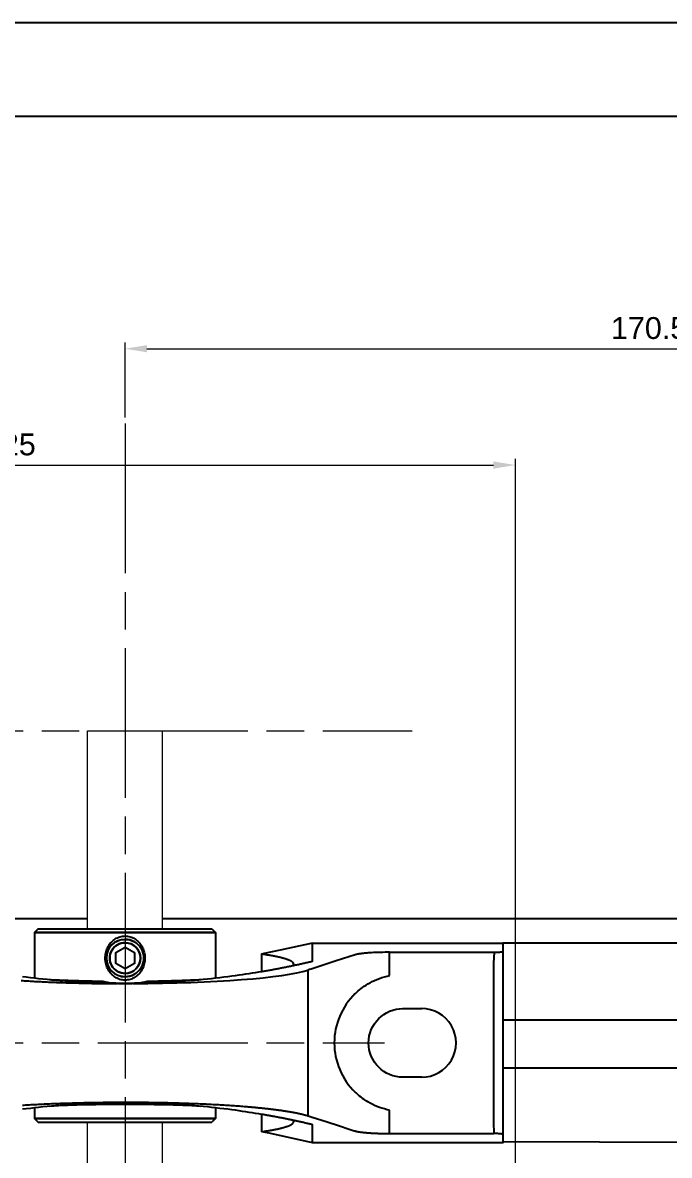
# Model space of a CAD drawing. Header units: millimetres. Extents: x 1269 to 5832, y 527 to 3540.
# Drawn here: x 2017.1 to 2120.6, y 2620.5 to 2802.1 of the extents above; entities that cross this region are included whole.
import ezdxf

# ---------------------------------------------------------------- set-up
doc = ezdxf.new("R2010")
doc.units = ezdxf.units.MM
doc.linetypes.add('ACAD_ISO08W100', pattern=[36, 24, -3, 6, -3])
doc.linetypes.add('phl_thick', pattern=[0])
doc.layers.add('AM_5', color=7, linetype='Continuous', lineweight=50)
for name, color, linetype in [('HIDDEN', 7, 'Continuous'), ('Osie', 7, 'ACAD_ISO08W100'), ('projection', 7, 'Continuous'), ('THICK', 7, 'Continuous')]:
    doc.layers.add(name, color=color, linetype=linetype)
doc.styles.get("Standard").update_dxf_attribs({"font": 'arial.ttf'})
doc.dimstyles.new('AM_ISO$0', dxfattribs={"dimtxt": 3.5, "dimasz": 3.5, "dimexe": 1, "dimexo": 1, "dimgap": 1.5, "dimtad": 1, "dimdsep": 46, "dimtxsty": 'Standard', "dimcen": 0, "dimclrd": 256, "dimclre": 256, "dimclrt": 7, "dimadec": 0, "dimazin": 2, "dimtp": 0.1, "dimtm": 0.1, "dimtfac": 0.71, "dimtdec": 3, "dimtmove": 0, "dimatfit": 3, "dimfxl": 1, "dimlwd": -1, "dimlwe": -1, "dimarcsym": 1})

# ---------------------------------------------------------------- blocks, each defined once
blk = doc.blocks.new('*D206')
at = {"layer": 'AM_5', "linetype": 'ByBlock', "lineweight": 9, "transparency": 16777216}
for p, q in [((2033.48, 2738.83), (2033.48, 2750.83)), ((2204.03, 2738.83), (2204.03, 2750.83)), ((2036.98, 2749.83), (2200.53, 2749.83))]:
    blk.add_line(p, q, dxfattribs=at)
at = {"layer": 'AM_5', "transparency": 16777216}
for points in [[(2036.98, 2750.41), (2036.98, 2749.25), (2033.48, 2749.83)], [(2200.53, 2750.41), (2200.53, 2749.25), (2204.03, 2749.83)]]:
    blk.add_solid(points, dxfattribs=at)
at = {"layer": 'Defpoints', "color": 0, "transparency": 16777216}
for p in [(2204.03, 2749.83), (2033.48, 2737.83), (2204.03, 2737.83)]:
    blk.add_point(p, dxfattribs=at)
at = {"layer": 'AM_5', "color": 7, "lineweight": 9, "transparency": 16777216, "insert": (2118.76, 2753.12), "char_height": 3.5, "attachment_point": 5}
blk.add_mtext('170.55', dxfattribs=at)
blk = doc.blocks.new('*D207')
at = {"layer": 'AM_5', "linetype": 'ByBlock', "lineweight": 9, "transparency": 16777216}
for p, q in [((1970.98, 2603.56), (1970.98, 2732.18)), ((1974.48, 2731.18), (2092.48, 2731.18)), ((2095.98, 2603.56), (2095.98, 2732.18))]:
    blk.add_line(p, q, dxfattribs=at)
at = {"layer": 'AM_5', "transparency": 16777216}
for points in [[(1974.48, 2731.77), (1974.48, 2730.6), (1970.98, 2731.18)], [(2092.48, 2731.77), (2092.48, 2730.6), (2095.98, 2731.18)]]:
    blk.add_solid(points, dxfattribs=at)
at = {"layer": 'Defpoints', "color": 0, "transparency": 16777216}
for p in [(2095.98, 2731.18), (1970.98, 2602.56), (2095.98, 2602.56)]:
    blk.add_point(p, dxfattribs=at)
at = {"layer": 'AM_5', "color": 7, "lineweight": 9, "transparency": 16777216, "insert": (2015.1, 2734.47), "char_height": 3.5, "attachment_point": 5}
blk.add_mtext('125', dxfattribs=at)

msp = doc.modelspace()

# ---------------------------------------------------------------- linework, layer by layer
for p, q in [((1821.475, 2802.099), (3010.475, 2802.099)), ((2143.531, 2654.553), (2093.981, 2654.553)), ((2143.531, 2642.186), (2093.981, 2642.186)), ((2143.531, 2634.505), (2093.981, 2634.505)), ((2143.531, 2622.554), (2093.981, 2622.7))]:
    msp.add_line(p, q)
at = {"linetype": 'ACAD_ISO08W100', "lineweight": 9}
for p, q in [((1957.134, 2688.553), (2079.452, 2688.553)), ((1957.134, 2638.553), (2075.038, 2638.553))]:
    msp.add_line(p, q, dxfattribs=at)
at = {"lineweight": 9}
for p, q in [((2027.481, 2656.853), (2027.481, 2688.553)), ((2027.481, 2688.553), (2039.481, 2688.553)), ((2039.481, 2656.853), (2039.481, 2688.553)), ((2027.481, 2602.56), (2027.481, 2625.853)), ((2039.481, 2602.56), (2039.481, 2625.853))]:
    msp.add_line(p, q, dxfattribs=at)
msp.add_lwpolyline([(1891.475, 2787.099), (2995.475, 2787.099), (2995.475, 1976.099), (1891.475, 1976.099)], close=True)
at = {"layer": 'HIDDEN'}
for points in [[(2027.481, 2656.253), (2033.481, 2656.253), (2047.981, 2656.253), (2033.481, 2656.253), (2018.981, 2656.253), (2033.481, 2656.253)], [(2039.481, 2656.253), (2033.481, 2656.253)], [(2033.481, 2626.453), (2027.481, 2626.453), (2033.481, 2626.453), (2047.981, 2626.453), (2033.481, 2626.453), (2018.981, 2626.453), (2033.481, 2626.453), (2039.481, 2626.453)]]:
    msp.add_lwpolyline(points, close=True, dxfattribs=at)
msp.add_lwpolyline([(2033.481, 2649.694, -1.0000002), (2033.481, 2654.612, 1.0000002)], format="xyb", close=True, dxfattribs=at)
for points in [[(2063.481, 2654.553), (2058.335, 2653.43), (2055.762, 2652.869), (2055.44, 2652.798), (2055.36, 2652.781), (2055.355, 2652.78), (2055.352, 2652.779), (2055.351, 2652.779), (2055.351, 2652.778), (2055.351, 2652.775), (2055.351, 2652.768), (2055.351, 2652.754), (2055.351, 2652.7), (2055.351, 2652.48), (2055.351, 2652.041), (2055.351, 2650.286), (2055.351, 2650.066), (2055.351, 2650.012), (2055.351, 2650.008), (2055.351, 2650.006), (2055.351, 2650.006), (2055.351, 2650.006), (2055.351, 2650.006), (2055.351, 2650.006), (2055.351, 2650.006), (2055.351, 2650.006), (2055.352, 2650.006), (2055.391, 2650.012), (2055.55, 2650.04), (2055.708, 2650.067), (2055.866, 2650.095), (2056.024, 2650.122), (2056.183, 2650.15), (2056.341, 2650.179), (2056.499, 2650.207), (2056.657, 2650.235), (2056.815, 2650.264), (2056.973, 2650.293), (2057.132, 2650.322), (2057.29, 2650.352), (2057.448, 2650.381), (2057.605, 2650.411), (2057.763, 2650.441), (2057.921, 2650.471), (2058.079, 2650.501), (2058.237, 2650.532), (2058.395, 2650.562), (2058.552, 2650.593), (2058.71, 2650.624), (2058.868, 2650.656), (2059.025, 2650.687), (2059.183, 2650.719), (2059.341, 2650.751), (2059.498, 2650.783), (2059.655, 2650.815), (2059.813, 2650.848), (2059.97, 2650.88), (2060.128, 2650.913), (2060.285, 2650.946), (2060.442, 2650.979), (2060.599, 2651.013), (2060.757, 2651.046), (2060.914, 2651.08), (2061.071, 2651.114), (2061.228, 2651.148), (2061.385, 2651.183), (2061.542, 2651.217), (2061.699, 2651.252), (2061.856, 2651.287), (2062.012, 2651.322), (2062.169, 2651.358), (2062.326, 2651.393), (2062.483, 2651.429), (2062.639, 2651.465), (2062.796, 2651.501), (2062.952, 2651.537), (2063.109, 2651.574), (2063.265, 2651.611), (2063.422, 2651.648), (2063.461, 2651.657), (2063.48, 2651.662), (2063.481, 2651.662), (2063.481, 2651.662), (2063.481, 2651.662), (2063.481, 2651.662), (2063.481, 2651.662), (2063.481, 2651.662), (2063.481, 2651.664), (2063.481, 2651.671), (2063.481, 2651.7), (2063.481, 2651.757), (2063.481, 2651.871), (2063.481, 2652.1), (2063.481, 2653.015), (2063.481, 2653.93), (2063.481, 2654.388), (2063.481, 2654.502), (2063.481, 2654.53), (2063.481, 2654.545), (2063.481, 2654.552), (2063.481, 2654.553), (2063.481, 2654.553), (2063.481, 2654.553), (2063.482, 2654.553), (2063.483, 2654.553), (2063.486, 2654.553), (2063.49, 2654.553), (2063.509, 2654.553), (2063.547, 2654.553), (2064.15, 2654.553), (2066.563, 2654.553), (2085.869, 2654.553), (2090.696, 2654.553), (2093.109, 2654.553), (2093.712, 2654.553), (2093.863, 2654.553), (2093.939, 2654.553), (2093.976, 2654.553), (2093.981, 2654.553), (2093.981, 2654.553), (2093.981, 2654.552), (2093.981, 2654.551), (2093.981, 2654.538), (2093.981, 2654.486), (2093.981, 2654.066), (2093.981, 2653.227)], [(2031.981, 2653.019), (2031.981, 2653.019)], [(2034.981, 2653.019), (2034.981, 2653.019)], [(2031.981, 2651.287), (2031.981, 2651.287)], [(2034.981, 2651.287), (2034.981, 2651.287)], [(2017.023, 2649.199), (2017.659, 2649.119), (2018.312, 2649.041), (2018.981, 2648.964), (2019.635, 2648.892), (2020.302, 2648.823), (2020.981, 2648.755), (2021.672, 2648.69), (2022.374, 2648.628), (2023.085, 2648.569), (2023.804, 2648.513), (2024.532, 2648.461), (2025.266, 2648.413), (2026.007, 2648.368), (2026.752, 2648.327), (2027.5, 2648.29), (2028.251, 2648.258), (2029.004, 2648.23), (2029.757, 2648.206), (2030.508, 2648.187), (2031.258, 2648.172), (2032.004, 2648.161), (2032.745, 2648.155), (2033.481, 2648.153), (2034.217, 2648.155), (2034.958, 2648.161), (2035.704, 2648.172), (2036.454, 2648.187), (2037.205, 2648.206), (2037.958, 2648.23), (2038.711, 2648.258), (2039.462, 2648.29), (2040.21, 2648.327), (2040.955, 2648.368), (2041.696, 2648.413), (2042.43, 2648.461), (2043.158, 2648.513), (2043.877, 2648.569), (2044.588, 2648.628), (2045.29, 2648.69), (2045.981, 2648.755), (2046.66, 2648.823), (2047.327, 2648.892), (2047.981, 2648.964), (2048.65, 2649.041), (2049.303, 2649.119), (2049.939, 2649.199), (2050.557, 2649.279), (2051.156, 2649.36), (2051.736, 2649.441), (2052.296, 2649.522), (2052.837, 2649.602), (2053.365, 2649.683), (2053.883, 2649.764), (2054.387, 2649.845), (2054.877, 2649.926), (2055.351, 2650.006)], [(2033.481, 2650.421), (2033.481, 2650.421)], [(2080.981, 2633.053), (2077.981, 2633.053), (2077.981, 2633.053)], [(2055.351, 2627.1), (2054.877, 2627.18), (2054.387, 2627.261), (2053.883, 2627.342), (2053.365, 2627.423), (2052.837, 2627.504), (2052.296, 2627.584), (2051.736, 2627.665), (2051.156, 2627.746), (2050.557, 2627.826), (2049.939, 2627.907), (2049.303, 2627.986), (2048.65, 2628.065), (2047.981, 2628.142), (2047.327, 2628.213), (2046.66, 2628.283), (2045.981, 2628.35), (2045.29, 2628.415), (2044.588, 2628.477), (2043.877, 2628.536), (2043.158, 2628.592), (2042.43, 2628.644), (2041.696, 2628.693), (2040.955, 2628.738), (2040.21, 2628.779), (2039.462, 2628.815), (2038.711, 2628.848), (2037.958, 2628.876), (2037.205, 2628.899), (2036.454, 2628.919), (2035.704, 2628.934), (2034.958, 2628.944), (2034.217, 2628.951), (2033.481, 2628.953), (2032.745, 2628.951), (2032.004, 2628.944), (2031.258, 2628.934), (2030.508, 2628.919), (2029.757, 2628.899), (2029.004, 2628.876), (2028.251, 2628.848), (2027.5, 2628.815), (2026.752, 2628.779), (2026.007, 2628.738), (2025.266, 2628.693), (2024.532, 2628.644), (2023.804, 2628.592), (2023.085, 2628.536), (2022.374, 2628.477), (2021.672, 2628.415), (2020.981, 2628.35), (2020.302, 2628.283), (2019.635, 2628.213), (2018.981, 2628.142), (2018.312, 2628.065), (2017.659, 2627.986), (2017.023, 2627.907)], [(2093.981, 2623.878), (2093.981, 2623.205), (2093.981, 2622.868), (2093.981, 2622.7), (2093.981, 2622.616), (2093.981, 2622.574), (2093.981, 2622.563), (2093.981, 2622.558), (2093.981, 2622.555), (2093.981, 2622.554), (2093.981, 2622.553), (2093.981, 2622.553), (2093.981, 2622.553), (2093.981, 2622.553), (2093.981, 2622.553), (2093.981, 2622.553), (2093.98, 2622.553), (2093.978, 2622.553), (2093.494, 2622.553), (2078.001, 2622.553), (2070.254, 2622.553), (2066.381, 2622.553), (2064.444, 2622.553), (2063.96, 2622.553), (2063.718, 2622.553), (2063.597, 2622.553), (2063.536, 2622.553), (2063.506, 2622.553), (2063.491, 2622.553), (2063.483, 2622.553), (2063.482, 2622.553), (2063.481, 2622.553), (2063.481, 2622.553), (2063.481, 2622.553), (2063.481, 2622.553), (2063.481, 2622.645), (2063.481, 2624.114), (2063.481, 2624.848), (2063.481, 2625.215), (2063.481, 2625.399), (2063.481, 2625.422), (2063.481, 2625.433), (2063.481, 2625.439), (2063.481, 2625.442), (2063.481, 2625.443), (2063.481, 2625.444), (2063.481, 2625.444), (2063.481, 2625.444), (2063.481, 2625.444), (2063.481, 2625.444), (2063.481, 2625.444), (2063.48, 2625.444), (2063.449, 2625.451), (2063.324, 2625.481), (2063.198, 2625.511), (2063.073, 2625.54), (2062.947, 2625.569), (2062.821, 2625.599), (2062.696, 2625.628), (2062.57, 2625.657), (2062.444, 2625.685), (2062.319, 2625.714), (2062.193, 2625.743), (2062.067, 2625.771), (2061.941, 2625.799), (2061.815, 2625.827), (2061.689, 2625.856), (2061.563, 2625.883), (2061.437, 2625.911), (2061.311, 2625.939), (2061.185, 2625.966), (2061.059, 2625.994), (2060.933, 2626.021), (2060.807, 2626.048), (2060.681, 2626.075), (2060.555, 2626.102), (2060.429, 2626.129), (2060.303, 2626.156), (2060.176, 2626.182), (2060.05, 2626.209), (2059.924, 2626.235), (2059.798, 2626.261), (2059.671, 2626.287), (2059.545, 2626.313), (2059.419, 2626.339), (2059.292, 2626.365), (2059.166, 2626.39), (2059.039, 2626.416), (2058.913, 2626.441), (2058.786, 2626.466), (2058.66, 2626.491), (2058.533, 2626.516), (2058.407, 2626.541), (2058.28, 2626.566), (2058.153, 2626.59), (2058.027, 2626.615), (2057.9, 2626.639), (2057.773, 2626.663), (2057.647, 2626.687), (2057.52, 2626.711), (2057.393, 2626.735), (2057.266, 2626.758), (2057.139, 2626.782), (2057.013, 2626.805), (2056.886, 2626.829), (2056.759, 2626.852), (2056.632, 2626.875), (2056.505, 2626.898), (2056.378, 2626.92), (2056.251, 2626.943), (2056.124, 2626.966), (2055.997, 2626.988), (2055.87, 2627.01), (2055.743, 2627.032), (2055.616, 2627.055), (2055.489, 2627.076), (2055.362, 2627.098), (2055.354, 2627.1), (2055.352, 2627.1), (2055.351, 2627.1), (2055.351, 2627.1), (2055.351, 2627.1), (2055.351, 2627.1), (2055.351, 2627.1), (2055.351, 2627.099), (2055.351, 2627.098), (2055.351, 2627.095), (2055.351, 2627.089), (2055.351, 2627.078), (2055.351, 2627.056), (2055.351, 2626.968), (2055.351, 2626.792), (2055.351, 2626.44), (2055.351, 2625.736), (2055.351, 2624.327)]]:
    msp.add_lwpolyline(points, dxfattribs=at)
msp.add_lwpolyline([(2077.981, 2633.053, -0.9999998), (2077.981, 2644.053), (2077.981, 2644.053), (2081.027, 2644.053)], format="xyb", dxfattribs=at)
at = {"layer": 'Osie', "linetype": 'ACAD_ISO08W100', "lineweight": 9}
msp.add_line((2033.481, 2737.829), (2033.481, 2188.804), dxfattribs=at)
at = {"layer": 'projection', "color": 7, "linetype": 'phl_thick'}
for p, q in [((1932.984, 2658.505), (2027.481, 2658.505)), ((2039.481, 2658.505), (2198.031, 2658.505))]:
    msp.add_line(p, q, dxfattribs=at)
at = {"layer": 'THICK'}
for points in [[(2019.581, 2656.853), (2018.981, 2656.253)], [(2019.581, 2656.853), (2033.481, 2656.853), (2047.381, 2656.853)], [(2047.381, 2656.853), (2047.981, 2656.253), (2047.981, 2648.964)], [(2018.981, 2656.253), (2018.981, 2648.964)], [(2060.41, 2650.973), (2060.421, 2650.988), (2060.43, 2651.002), (2060.439, 2651.017), (2060.447, 2651.032), (2060.454, 2651.047), (2060.46, 2651.062), (2060.465, 2651.077), (2060.47, 2651.092), (2060.474, 2651.107), (2060.477, 2651.122), (2060.479, 2651.137), (2060.48, 2651.152), (2060.481, 2651.167), (2060.481, 2651.182), (2060.48, 2651.197), (2060.478, 2651.211), (2060.476, 2651.226), (2060.472, 2651.241), (2060.468, 2651.256), (2060.463, 2651.271), (2060.457, 2651.285), (2060.451, 2651.3), (2060.444, 2651.315), (2060.436, 2651.33), (2060.427, 2651.345), (2060.417, 2651.359), (2060.407, 2651.374), (2060.395, 2651.389), (2060.383, 2651.404), (2060.37, 2651.419), (2060.357, 2651.434), (2060.342, 2651.449), (2060.327, 2651.463), (2060.311, 2651.478), (2060.294, 2651.493), (2060.276, 2651.508), (2060.258, 2651.523), (2060.238, 2651.538), (2060.218, 2651.552), (2060.197, 2651.567), (2060.175, 2651.582), (2060.153, 2651.597), (2060.13, 2651.612), (2060.105, 2651.627), (2060.08, 2651.641), (2060.055, 2651.656), (2060.028, 2651.671), (2060.001, 2651.686), (2059.972, 2651.701), (2059.943, 2651.715), (2059.914, 2651.73), (2059.883, 2651.745), (2059.851, 2651.759), (2059.819, 2651.774), (2059.786, 2651.789), (2059.752, 2651.804), (2059.718, 2651.818), (2059.682, 2651.833), (2059.646, 2651.847), (2059.609, 2651.862), (2059.571, 2651.877), (2059.532, 2651.891), (2059.493, 2651.906), (2059.453, 2651.92), (2059.412, 2651.935), (2059.37, 2651.949), (2059.327, 2651.964), (2059.284, 2651.978), (2059.24, 2651.993), (2059.195, 2652.007), (2059.149, 2652.021), (2059.103, 2652.036), (2059.055, 2652.05), (2059.007, 2652.064), (2058.959, 2652.079), (2058.909, 2652.093), (2058.859, 2652.107), (2058.807, 2652.121), (2058.756, 2652.135), (2058.703, 2652.149), (2058.65, 2652.164), (2058.595, 2652.178), (2058.541, 2652.192), (2058.485, 2652.206), (2058.428, 2652.22), (2058.371, 2652.233), (2058.313, 2652.247), (2058.255, 2652.261), (2058.196, 2652.275), (2058.135, 2652.289), (2058.075, 2652.302), (2058.013, 2652.316), (2057.951, 2652.33), (2057.888, 2652.343), (2057.824, 2652.357), (2057.76, 2652.371), (2057.695, 2652.384), (2057.629, 2652.397), (2057.563, 2652.411), (2057.495, 2652.424), (2057.428, 2652.438), (2057.359, 2652.451), (2057.29, 2652.464), (2057.22, 2652.477), (2057.149, 2652.49), (2057.078, 2652.503), (2057.006, 2652.517), (2056.934, 2652.53), (2056.86, 2652.542), (2056.787, 2652.555), (2056.712, 2652.568), (2056.637, 2652.581), (2056.561, 2652.594), (2056.485, 2652.606), (2056.408, 2652.619), (2056.33, 2652.632), (2056.252, 2652.644), (2056.173, 2652.657), (2056.013, 2652.682), (2055.851, 2652.706), (2055.687, 2652.731), (2055.52, 2652.755), (2055.351, 2652.779)], [(2075.851, 2649.345), (2075.851, 2651.336), (2075.851, 2652.332), (2075.851, 2652.83), (2075.851, 2653.079), (2075.762, 2653.08), (2075.671, 2653.08), (2075.488, 2653.079), (2075.118, 2653.075), (2074.745, 2653.069), (2074.371, 2653.061), (2073.999, 2653.049), (2073.632, 2653.035), (2073.272, 2653.019), (2072.922, 2653), (2072.751, 2652.989), (2072.584, 2652.978), (2072.421, 2652.966), (2072.262, 2652.954), (2072.107, 2652.941), (2071.957, 2652.928), (2071.811, 2652.914), (2071.671, 2652.899), (2071.536, 2652.885), (2071.407, 2652.87), (2071.283, 2652.854), (2071.165, 2652.838), (2071.053, 2652.822), (2070.947, 2652.806), (2070.847, 2652.789), (2070.753, 2652.772), (2070.665, 2652.755), (2070.584, 2652.738), (2070.508, 2652.72), (2070.439, 2652.703), (2070.376, 2652.685), (2070.347, 2652.677), (2070.332, 2652.672), (2070.325, 2652.67), (2070.322, 2652.669), (2070.32, 2652.668), (2070.315, 2652.667), (2069.307, 2652.342), (2067.292, 2651.693), (2063.262, 2650.395), (2063.01, 2650.314), (2062.884, 2650.273), (2062.821, 2650.253), (2062.789, 2650.243), (2062.774, 2650.238), (2062.766, 2650.235), (2062.762, 2650.234), (2062.76, 2650.232), (2062.76, 2650.226), (2062.76, 2648.669), (2062.76, 2645.555), (2062.76, 2639.328), (2062.76, 2626.872)], [(2075.851, 2653.08), (2092.531, 2653.08)], [(2070.32, 2646.446), (2070.46, 2646.58), (2070.628, 2646.734), (2070.82, 2646.902), (2071.034, 2647.081), (2071.268, 2647.266), (2071.517, 2647.454), (2071.781, 2647.639), (2072.066, 2647.827), (2072.374, 2648.017), (2072.704, 2648.204), (2073.054, 2648.387), (2073.421, 2648.563), (2073.804, 2648.729), (2074.2, 2648.883), (2074.606, 2649.022), (2075.019, 2649.147), (2075.436, 2649.254), (2075.851, 2649.345)], [(2016.845, 2648.55), (2017.078, 2648.535), (2017.314, 2648.52), (2017.55, 2648.505), (2017.788, 2648.491), (2018.026, 2648.477), (2018.266, 2648.463), (2018.507, 2648.449), (2018.749, 2648.435), (2018.992, 2648.422), (2019.236, 2648.409), (2019.481, 2648.396), (2019.727, 2648.383), (2019.974, 2648.371), (2020.221, 2648.359), (2020.47, 2648.347), (2020.719, 2648.335), (2020.969, 2648.324), (2021.22, 2648.312), (2021.471, 2648.301), (2021.724, 2648.291), (2021.976, 2648.28), (2022.23, 2648.27), (2022.484, 2648.26), (2022.738, 2648.25), (2022.993, 2648.24), (2023.505, 2648.222), (2024.018, 2648.205), (2024.533, 2648.188), (2025.048, 2648.173), (2025.565, 2648.158), (2026.082, 2648.145), (2026.599, 2648.132), (2027.117, 2648.121), (2027.634, 2648.11), (2028.151, 2648.1), (2028.668, 2648.091), (2029.184, 2648.084), (2029.698, 2648.077), (2030.212, 2648.071), (2030.723, 2648.065), (2031.234, 2648.061), (2031.742, 2648.058), (2031.995, 2648.056), (2032.248, 2648.055)], [(2021.34, 2648.721), (2021.664, 2648.705), (2021.99, 2648.689), (2022.319, 2648.674), (2022.65, 2648.659), (2022.984, 2648.644), (2023.319, 2648.63), (2023.657, 2648.617), (2023.996, 2648.603), (2024.338, 2648.591), (2024.681, 2648.578), (2025.026, 2648.567), (2025.372, 2648.555), (2025.72, 2648.544), (2026.069, 2648.534), (2026.42, 2648.524), (2026.771, 2648.515), (2027.478, 2648.497), (2028.188, 2648.482), (2028.902, 2648.468), (2029.617, 2648.457), (2029.796, 2648.454), (2029.885, 2648.453), (2029.897, 2648.453), (2029.902, 2648.451), (2029.914, 2648.448), (2029.938, 2648.442), (2030.127, 2648.396), (2030.317, 2648.352), (2030.508, 2648.311), (2030.699, 2648.272), (2030.891, 2648.236), (2031.083, 2648.203), (2031.275, 2648.172)], [(2034.714, 2648.055), (2034.507, 2648.039), (2034.301, 2648.026), (2034.095, 2648.016), (2033.889, 2648.009), (2033.685, 2648.004), (2033.481, 2648.003), (2033.277, 2648.004), (2033.073, 2648.009), (2032.867, 2648.016), (2032.661, 2648.026), (2032.455, 2648.039), (2032.248, 2648.056)], [(2035.687, 2648.172), (2035.879, 2648.203), (2036.071, 2648.236), (2036.263, 2648.272), (2036.454, 2648.311), (2036.645, 2648.352), (2036.835, 2648.396), (2037.024, 2648.442), (2037.048, 2648.448), (2037.06, 2648.451), (2037.066, 2648.453), (2037.077, 2648.453), (2037.166, 2648.454), (2037.345, 2648.457), (2038.06, 2648.468), (2038.774, 2648.482), (2039.484, 2648.497), (2040.191, 2648.515), (2040.542, 2648.524), (2040.893, 2648.534), (2041.242, 2648.544), (2041.59, 2648.555), (2041.936, 2648.567), (2042.281, 2648.578), (2042.624, 2648.591), (2042.966, 2648.603), (2043.305, 2648.617), (2043.643, 2648.63), (2043.978, 2648.644), (2044.312, 2648.659), (2044.643, 2648.674), (2044.972, 2648.689), (2045.298, 2648.705), (2045.622, 2648.721)], [(2075.851, 2627.761), (2075.436, 2627.851), (2075.019, 2627.959), (2074.606, 2628.083), (2074.2, 2628.223), (2073.804, 2628.377), (2073.421, 2628.542), (2073.054, 2628.718), (2072.704, 2628.901), (2072.374, 2629.089), (2072.066, 2629.279), (2071.781, 2629.467), (2071.517, 2629.652), (2071.268, 2629.839), (2071.034, 2630.024), (2070.82, 2630.203), (2070.628, 2630.372), (2070.46, 2630.525), (2070.32, 2630.66)], [(2017.041, 2628.568), (2017.32, 2628.586), (2017.601, 2628.603), (2017.883, 2628.62), (2018.168, 2628.637), (2018.453, 2628.654), (2018.741, 2628.67), (2019.03, 2628.686), (2019.32, 2628.701), (2019.611, 2628.716), (2019.904, 2628.731), (2020.199, 2628.746), (2020.494, 2628.76), (2020.791, 2628.774), (2021.088, 2628.787), (2021.387, 2628.801), (2021.687, 2628.814), (2021.987, 2628.826), (2022.289, 2628.838), (2022.591, 2628.85), (2022.895, 2628.862), (2023.198, 2628.873), (2023.503, 2628.884), (2023.808, 2628.894), (2024.114, 2628.904), (2024.42, 2628.914), (2025.034, 2628.932), (2025.649, 2628.95), (2026.265, 2628.965), (2026.882, 2628.98), (2027.499, 2628.993), (2028.115, 2629.005), (2028.731, 2629.015), (2029.346, 2629.024), (2029.959, 2629.032), (2030.265, 2629.036), (2030.57, 2629.039), (2030.875, 2629.042), (2031.18, 2629.044), (2031.483, 2629.046), (2031.786, 2629.048), (2032.088, 2629.05), (2032.39, 2629.051), (2032.691, 2629.052), (2032.991, 2629.052), (2033.289, 2629.053), (2033.588, 2629.053), (2033.886, 2629.053), (2034.186, 2629.052), (2034.486, 2629.051), (2034.788, 2629.05), (2035.09, 2629.049), (2035.393, 2629.047), (2035.696, 2629.045), (2036, 2629.042), (2036.305, 2629.04), (2036.61, 2629.037), (2036.916, 2629.033), (2037.222, 2629.03), (2037.836, 2629.021), (2038.451, 2629.012), (2039.067, 2629.001), (2039.684, 2628.989), (2040.301, 2628.975), (2040.917, 2628.96), (2041.533, 2628.944), (2042.148, 2628.926), (2042.761, 2628.907), (2043.067, 2628.897), (2043.372, 2628.887), (2043.677, 2628.876), (2043.981, 2628.865), (2044.284, 2628.853), (2044.587, 2628.842), (2044.889, 2628.83), (2045.19, 2628.817), (2045.49, 2628.804), (2045.789, 2628.791), (2046.087, 2628.778), (2046.384, 2628.764), (2046.68, 2628.75), (2046.974, 2628.736), (2047.267, 2628.721), (2047.559, 2628.706), (2047.85, 2628.69), (2048.139, 2628.674), (2048.427, 2628.658), (2048.713, 2628.642), (2048.998, 2628.625), (2049.281, 2628.608), (2049.562, 2628.591), (2049.842, 2628.573), (2050.12, 2628.555), (2050.396, 2628.537), (2050.67, 2628.518), (2050.942, 2628.499), (2051.212, 2628.48), (2051.481, 2628.461), (2051.747, 2628.441), (2052.011, 2628.421), (2052.273, 2628.4), (2052.532, 2628.38), (2052.661, 2628.369), (2052.79, 2628.359), (2052.918, 2628.348), (2053.045, 2628.338), (2053.172, 2628.327), (2053.298, 2628.316), (2053.423, 2628.305), (2053.548, 2628.295), (2053.672, 2628.284), (2053.796, 2628.273), (2053.919, 2628.261), (2054.042, 2628.25), (2054.163, 2628.239), (2054.285, 2628.228), (2054.405, 2628.216), (2054.525, 2628.205), (2054.645, 2628.194), (2054.763, 2628.182), (2054.881, 2628.17), (2054.999, 2628.159), (2055.115, 2628.147), (2055.231, 2628.135), (2055.347, 2628.123), (2055.461, 2628.112), (2055.575, 2628.1), (2055.689, 2628.088), (2055.801, 2628.076), (2055.913, 2628.064), (2056.025, 2628.051), (2056.135, 2628.039), (2056.245, 2628.027), (2056.354, 2628.015), (2056.463, 2628.002), (2056.57, 2627.99), (2056.677, 2627.977), (2056.784, 2627.965), (2056.889, 2627.952), (2056.994, 2627.94), (2057.098, 2627.927), (2057.202, 2627.914), (2057.304, 2627.901), (2057.406, 2627.889), (2057.508, 2627.876), (2057.608, 2627.863), (2057.708, 2627.85), (2057.807, 2627.837), (2057.905, 2627.824), (2058.003, 2627.811), (2058.099, 2627.798), (2058.195, 2627.785), (2058.291, 2627.771), (2058.385, 2627.758), (2058.479, 2627.745), (2058.572, 2627.732), (2058.664, 2627.718), (2058.755, 2627.705), (2058.846, 2627.691), (2058.936, 2627.678), (2059.025, 2627.664), (2059.113, 2627.651), (2059.201, 2627.637), (2059.287, 2627.624), (2059.373, 2627.61), (2059.459, 2627.596), (2059.543, 2627.583), (2059.627, 2627.569), (2059.71, 2627.555), (2059.792, 2627.541), (2059.873, 2627.528), (2059.953, 2627.514), (2060.033, 2627.5), (2060.112, 2627.486), (2060.19, 2627.472), (2060.268, 2627.458), (2060.344, 2627.444), (2060.42, 2627.43), (2060.495, 2627.416), (2060.569, 2627.402), (2060.642, 2627.388), (2060.715, 2627.374), (2060.787, 2627.36), (2060.858, 2627.346), (2060.928, 2627.332), (2060.997, 2627.318), (2061.066, 2627.303), (2061.134, 2627.289), (2061.201, 2627.275), (2061.267, 2627.261), (2061.333, 2627.246), (2061.397, 2627.232), (2061.461, 2627.218), (2061.524, 2627.204), (2061.587, 2627.189), (2061.648, 2627.175), (2061.709, 2627.161), (2061.769, 2627.146), (2061.828, 2627.132), (2061.886, 2627.118), (2061.944, 2627.103), (2062.001, 2627.089), (2062.057, 2627.075), (2062.112, 2627.06), (2062.166, 2627.046), (2062.22, 2627.031), (2062.273, 2627.017), (2062.325, 2627.003), (2062.376, 2626.988), (2062.427, 2626.974), (2062.477, 2626.959), (2062.526, 2626.945), (2062.574, 2626.93), (2062.621, 2626.916), (2062.668, 2626.902), (2062.714, 2626.887), (2062.759, 2626.873), (2062.799, 2626.86), (2062.956, 2626.81), (2063.583, 2626.607), (2064.839, 2626.203), (2067.351, 2625.394), (2069.863, 2624.585), (2070.177, 2624.483), (2070.255, 2624.458), (2070.294, 2624.446), (2070.314, 2624.439), (2070.319, 2624.438), (2070.32, 2624.437), (2070.32, 2624.437), (2070.321, 2624.437), (2070.323, 2624.436), (2070.34, 2624.431), (2070.358, 2624.426), (2070.376, 2624.42), (2070.395, 2624.415), (2070.415, 2624.409), (2070.435, 2624.404), (2070.456, 2624.398), (2070.478, 2624.393), (2070.5, 2624.387), (2070.522, 2624.382), (2070.545, 2624.377), (2070.569, 2624.371), (2070.593, 2624.366), (2070.618, 2624.36), (2070.644, 2624.355), (2070.67, 2624.35), (2070.697, 2624.344), (2070.724, 2624.339), (2070.752, 2624.334), (2070.781, 2624.328), (2070.81, 2624.323), (2070.84, 2624.318), (2070.87, 2624.313), (2070.901, 2624.308), (2070.933, 2624.302), (2070.965, 2624.297), (2070.998, 2624.292), (2071.031, 2624.287), (2071.065, 2624.282), (2071.099, 2624.277), (2071.134, 2624.272), (2071.17, 2624.267), (2071.206, 2624.262), (2071.243, 2624.257), (2071.28, 2624.252), (2071.318, 2624.247), (2071.396, 2624.237), (2071.476, 2624.228), (2071.558, 2624.219), (2071.642, 2624.209), (2071.728, 2624.2), (2071.816, 2624.191), (2071.906, 2624.183), (2071.998, 2624.174), (2072.092, 2624.166), (2072.187, 2624.158), (2072.285, 2624.15), (2072.384, 2624.142), (2072.484, 2624.135), (2072.587, 2624.128), (2072.69, 2624.121), (2072.796, 2624.114), (2072.902, 2624.107), (2073.01, 2624.101), (2073.118, 2624.095), (2073.228, 2624.089), (2073.339, 2624.084), (2073.451, 2624.078), (2073.564, 2624.073), (2073.677, 2624.068), (2073.791, 2624.064), (2073.906, 2624.06), (2074.021, 2624.056), (2074.253, 2624.048), (2074.485, 2624.042), (2074.718, 2624.037), (2074.951, 2624.033), (2075.183, 2624.029), (2075.414, 2624.027), (2075.528, 2624.026), (2075.642, 2624.026), (2075.756, 2624.026), (2075.812, 2624.025), (2075.841, 2624.025), (2075.848, 2624.025), (2075.851, 2624.025), (2075.862, 2624.025), (2075.905, 2624.025), (2081.447, 2624.025), (2092.531, 2624.025)], [(2018.981, 2628.142), (2018.981, 2626.453)], [(2047.981, 2628.142), (2047.981, 2626.453), (2047.381, 2625.853)], [(2075.851, 2624.025), (2075.851, 2627.761)], [(2018.981, 2626.453), (2019.581, 2625.853), (2033.481, 2625.853), (2047.381, 2625.853)], [(2063.481, 2622.553), (2056.575, 2624.06), (2055.711, 2624.248), (2055.496, 2624.295), (2055.388, 2624.319), (2055.361, 2624.325), (2055.354, 2624.326), (2055.352, 2624.326), (2055.351, 2624.327), (2055.351, 2624.327), (2055.352, 2624.327), (2055.358, 2624.328), (2055.384, 2624.331), (2055.487, 2624.346), (2055.589, 2624.361), (2055.69, 2624.375), (2055.79, 2624.39), (2055.889, 2624.405), (2055.988, 2624.42), (2056.085, 2624.435), (2056.182, 2624.45), (2056.277, 2624.465), (2056.372, 2624.481), (2056.466, 2624.496), (2056.559, 2624.512), (2056.651, 2624.527), (2056.742, 2624.543), (2056.832, 2624.558), (2056.922, 2624.574), (2057.01, 2624.59), (2057.097, 2624.606), (2057.183, 2624.622), (2057.269, 2624.638), (2057.353, 2624.654), (2057.436, 2624.67), (2057.519, 2624.686), (2057.6, 2624.702), (2057.68, 2624.719), (2057.759, 2624.735), (2057.837, 2624.751), (2057.914, 2624.768), (2057.99, 2624.785), (2058.065, 2624.801), (2058.139, 2624.818), (2058.212, 2624.835), (2058.284, 2624.851), (2058.355, 2624.868), (2058.424, 2624.885), (2058.493, 2624.902), (2058.56, 2624.919), (2058.627, 2624.936), (2058.692, 2624.953), (2058.756, 2624.97), (2058.819, 2624.988), (2058.881, 2625.005), (2058.941, 2625.022), (2059.001, 2625.039), (2059.059, 2625.057), (2059.117, 2625.074), (2059.173, 2625.092), (2059.228, 2625.109), (2059.281, 2625.127), (2059.334, 2625.144), (2059.386, 2625.162), (2059.436, 2625.179), (2059.485, 2625.197), (2059.533, 2625.215), (2059.58, 2625.232), (2059.626, 2625.25), (2059.67, 2625.268), (2059.713, 2625.286), (2059.756, 2625.303), (2059.797, 2625.321), (2059.836, 2625.339), (2059.875, 2625.357), (2059.912, 2625.375), (2059.948, 2625.393), (2059.983, 2625.411), (2060.017, 2625.429), (2060.05, 2625.447), (2060.081, 2625.465), (2060.111, 2625.483), (2060.141, 2625.501), (2060.168, 2625.519), (2060.195, 2625.537), (2060.22, 2625.555), (2060.245, 2625.573), (2060.268, 2625.591), (2060.29, 2625.609), (2060.31, 2625.627), (2060.33, 2625.645), (2060.348, 2625.663), (2060.365, 2625.681), (2060.381, 2625.699), (2060.396, 2625.717), (2060.409, 2625.735), (2060.422, 2625.753), (2060.433, 2625.771), (2060.443, 2625.789), (2060.452, 2625.807), (2060.459, 2625.825), (2060.466, 2625.843), (2060.471, 2625.861), (2060.475, 2625.879), (2060.478, 2625.897), (2060.48, 2625.915), (2060.481, 2625.933), (2060.481, 2625.951), (2060.479, 2625.969), (2060.476, 2625.988), (2060.472, 2626.006), (2060.467, 2626.024), (2060.46, 2626.042), (2060.453, 2626.06), (2060.444, 2626.079), (2060.434, 2626.097), (2060.423, 2626.115), (2060.41, 2626.133)]]:
    msp.add_lwpolyline(points, dxfattribs=at)
for points in [[(2033.276, 2648.619), (2033.07, 2648.641), (2032.863, 2648.679), (2032.659, 2648.732), (2032.457, 2648.801), (2032.261, 2648.883), (2032.07, 2648.98), (2031.887, 2649.089), (2031.712, 2649.211), (2031.547, 2649.343), (2031.391, 2649.484), (2031.247, 2649.632), (2031.114, 2649.786), (2030.99, 2649.95), (2030.872, 2650.124), (2030.764, 2650.307), (2030.666, 2650.498), (2030.579, 2650.695), (2030.502, 2650.898), (2030.438, 2651.106), (2030.385, 2651.316), (2030.345, 2651.527), (2030.316, 2651.738), (2030.3, 2651.947), (2030.294, 2652.153), (2030.3, 2652.359), (2030.316, 2652.568), (2030.345, 2652.779), (2030.385, 2652.99), (2030.438, 2653.2), (2030.502, 2653.407), (2030.579, 2653.61), (2030.666, 2653.808), (2030.764, 2653.999), (2030.872, 2654.182), (2030.99, 2654.356), (2031.114, 2654.519), (2031.247, 2654.674), (2031.391, 2654.822), (2031.547, 2654.963), (2031.712, 2655.095), (2031.887, 2655.216), (2032.07, 2655.326), (2032.261, 2655.422), (2032.457, 2655.505), (2032.659, 2655.573), (2032.863, 2655.626), (2033.07, 2655.664), (2033.276, 2655.687), (2033.481, 2655.694), (2033.682, 2655.687), (2033.884, 2655.665), (2034.087, 2655.629), (2034.287, 2655.578), (2034.485, 2655.512), (2034.678, 2655.433), (2034.866, 2655.34), (2035.047, 2655.234), (2035.22, 2655.117), (2035.384, 2654.99), (2035.538, 2654.853), (2035.682, 2654.709), (2035.815, 2654.559), (2035.939, 2654.402), (2036.056, 2654.234), (2036.165, 2654.057), (2036.264, 2653.872), (2036.354, 2653.681), (2036.433, 2653.483), (2036.5, 2653.282), (2036.557, 2653.077), (2036.601, 2652.87), (2036.634, 2652.663), (2036.656, 2652.457), (2036.666, 2652.253), (2036.666, 2652.052), (2036.656, 2651.849), (2036.634, 2651.643), (2036.601, 2651.436), (2036.557, 2651.229), (2036.5, 2651.024), (2036.433, 2650.822), (2036.354, 2650.625), (2036.264, 2650.433), (2036.165, 2650.249), (2036.056, 2650.072), (2035.939, 2649.904), (2035.815, 2649.746), (2035.682, 2649.596), (2035.538, 2649.453), (2035.384, 2649.316), (2035.22, 2649.189), (2035.047, 2649.071), (2034.866, 2648.966), (2034.678, 2648.873), (2034.485, 2648.793), (2034.287, 2648.728), (2034.087, 2648.677), (2033.884, 2648.64), (2033.682, 2648.619), (2033.481, 2648.612)], [(2034.981, 2653.019), (2034.981, 2651.287), (2033.481, 2650.421), (2031.981, 2651.287), (2031.981, 2653.019), (2033.481, 2653.885), (2033.481, 2653.885)], [(2093.981, 2653.227), (2093.981, 2649.547), (2093.981, 2645.866), (2093.981, 2642.186), (2093.981, 2638.505), (2093.981, 2634.825), (2093.981, 2631.144), (2093.981, 2627.464), (2093.981, 2623.879), (2093.971, 2623.896), (2093.94, 2623.913), (2093.886, 2623.931), (2093.809, 2623.948), (2093.709, 2623.964), (2093.588, 2623.979), (2093.448, 2623.992), (2093.293, 2624.004), (2093.127, 2624.012), (2092.956, 2624.019), (2092.784, 2624.023), (2092.614, 2624.025), (2092.531, 2625.847), (2092.531, 2629.491), (2092.531, 2633.134), (2092.531, 2636.778), (2092.531, 2640.422), (2092.531, 2644.065), (2092.531, 2647.709), (2092.531, 2651.352), (2092.618, 2653.08), (2092.788, 2653.083), (2092.961, 2653.087), (2093.132, 2653.093), (2093.297, 2653.102), (2093.452, 2653.114), (2093.591, 2653.127), (2093.712, 2653.142), (2093.812, 2653.158), (2093.888, 2653.176), (2093.941, 2653.193), (2093.971, 2653.21)]]:
    msp.add_lwpolyline(points, close=True, dxfattribs=at)
for points in [[(2033.481, 2649.153, -1.0000002), (2033.481, 2655.153, 0.9999998), (2033.481, 2649.153)], [(2080.981, 2633.053, 1.0000002), (2080.981, 2644.053)]]:
    msp.add_lwpolyline(points, format="xyb", dxfattribs=at)
for points in [[(2033.481, 2649.153, 1.0000002), (2033.481, 2655.153, -1.0000002)], [(2033.481, 2649.694, 0.9999998), (2033.481, 2654.612, -0.9999998)]]:
    msp.add_lwpolyline(points, format="xyb", close=True, dxfattribs=at)
for centre, major_axis, ratio, start_param, end_param in [((2033.481, 2651.171), (30.7, 0), 0.1015625, -1.5306239, -0.3054326), ((2077.981, 2638.553), (11, 0), 1, 2.3412869, 3.9418984), ((2033.481, 2625.935), (27, 0), 0.1015625, 1.1043959, 2.0371968)]:
    msp.add_ellipse(centre, major_axis=major_axis, ratio=ratio, start_param=start_param, end_param=end_param, dxfattribs=at)

# ---------------------------------------------------------------- dimensions: what is measured, and where the dimension line sits
at = {"layer": 'AM_5', "lineweight": 9}
dim = msp.add_linear_dim(base=(2204.031, 2749.829), p1=(2033.481, 2737.829), p2=(2204.031, 2737.829), dimstyle='AM_ISO$0', override={"dimpost": '', "dimlwd": 9, "dimlwe": 9}, dxfattribs=at)
dim.commit()
dim.dimension.update_dxf_attribs({"geometry": '*D206', "text_midpoint": (2118.756, 2753.116)})
dim = msp.add_linear_dim(base=(2095.981, 2731.184), p1=(1970.982, 2602.56), p2=(2095.981, 2602.56), dimstyle='AM_ISO$0', override={"dimlwd": 9, "dimlwe": 9}, dxfattribs=at)
dim.commit()
dim.dimension.update_dxf_attribs({"geometry": '*D207', "text_midpoint": (2015.101, 2731.184), "dimtype": 160})

doc.saveas('drawing.dxf')
